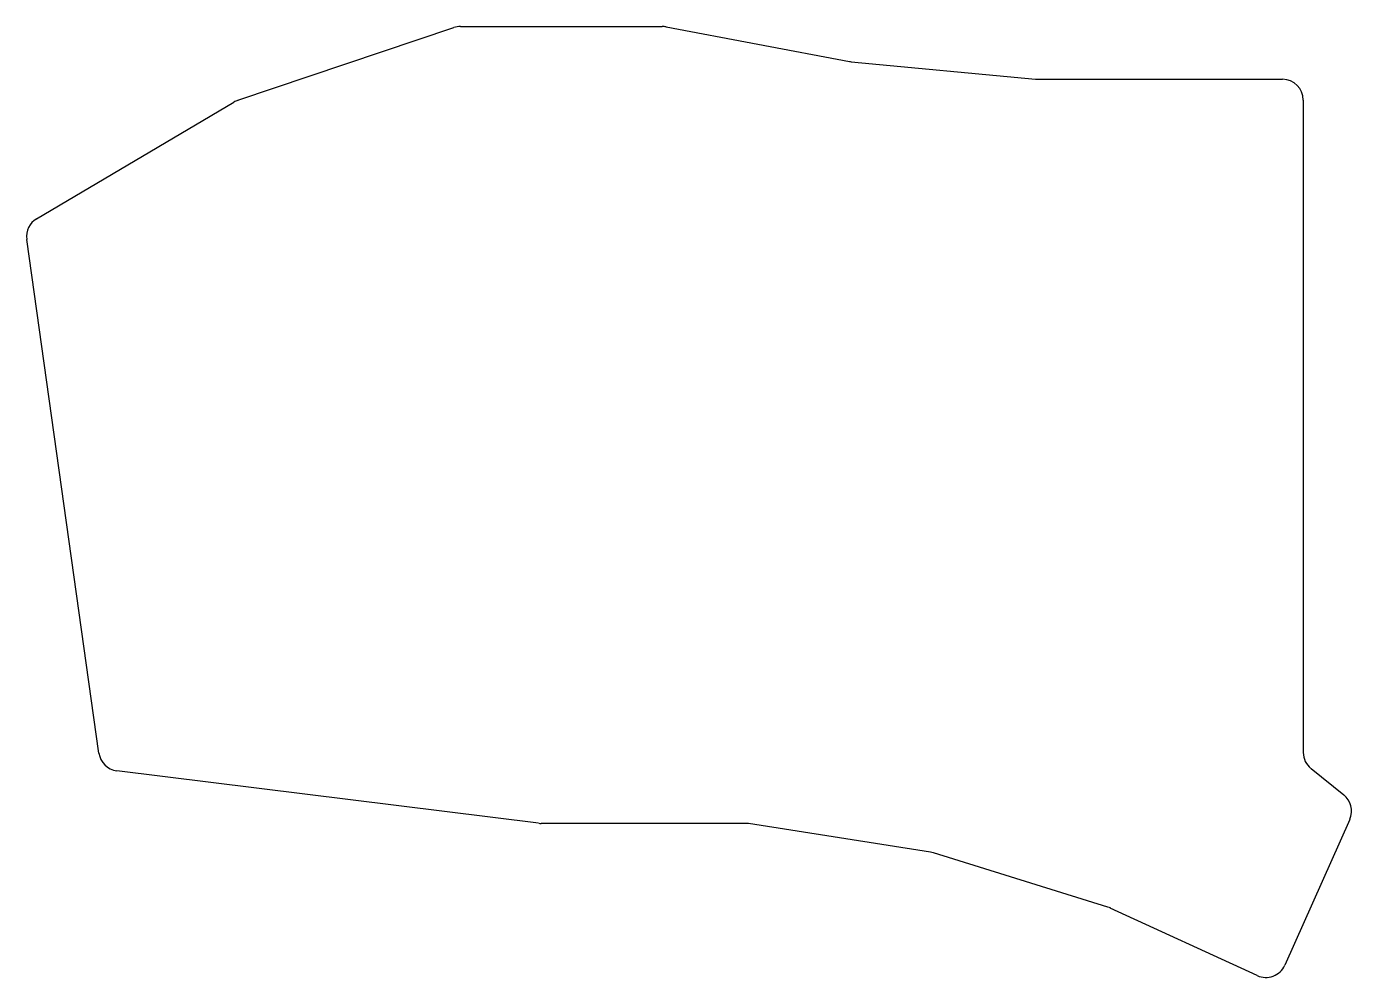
# Model space of a CAD drawing. Header units: millimetres. Extents: x 84 to 212, y -131 to -39.
import ezdxf

# ---------------------------------------------------------------- set-up
doc = ezdxf.new("R2010")
doc.units = ezdxf.units.MM

msp = doc.modelspace()

# ---------------------------------------------------------------- linework, layer by layer
for p, q in [((104.62, -46.2), (125.52, -39.17)), ((126.16, -39.07), (145.65, -39.07)), ((146.02, -39.1), (163.74, -42.45)), ((163.92, -42.48), (181.74, -44.16)), ((181.93, -44.17), (205.61, -44.17)), ((85.19, -57.64), (104.24, -46.38)), ((207.61, -46.17), (207.61, -109.21)), ((91.21, -109.28), (84.23, -59.64)), ((133.71, -116.05), (92.94, -110.99)), ((208.36, -110.77), (211.52, -113.3)), ((153.68, -116.07), (133.96, -116.07)), ((171.57, -118.84), (153.99, -116.09)), ((212.1, -115.68), (205.82, -129.77)), ((188.72, -124.15), (171.86, -118.91)), ((203.16, -130.78), (188.96, -124.25))]:
    msp.add_line(p, q)
for centre, start, end in [((126.16, -41.07), 90, 108.5946), ((145.65, -41.07), 79.3035, 90), ((164.11, -40.48), 259.3035, 264.6047), ((181.93, -42.17), 264.6047, 270), ((205.61, -46.17), 0, 90), ((105.26, -48.1), 108.5946, 120.5836), ((86.21, -59.36), 120.5836, 188), ((93.19, -109), 188, 262.9197), ((209.61, -109.21), 180, 231.2875), ((210.27, -114.86), 336, 51.2875), ((133.96, -114.07), 262.9197, 270), ((153.68, -118.07), 81.1167, 90), ((171.26, -120.82), 72.7207, 81.1167), ((188.13, -126.06), 65.2882, 72.7207), ((204, -128.96), 245.2882, 336)]:
    msp.add_arc(centre, 2, start, end)

doc.saveas('drawing.dxf')
